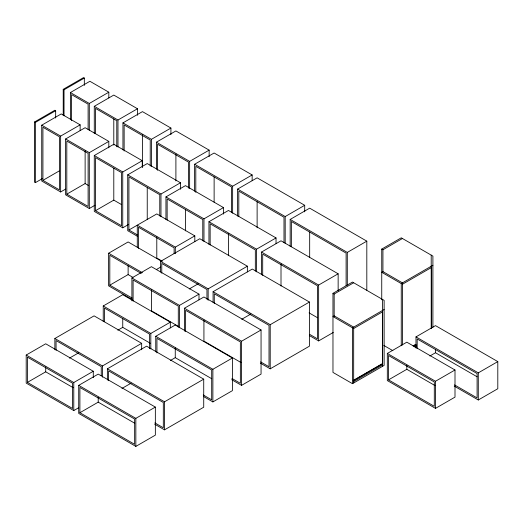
<?xml version="1.0" encoding="UTF-8"?>
<svg xmlns="http://www.w3.org/2000/svg" width="524" height="524" viewBox="0 0 524 524"><rect width="100%" height="100%" fill="white"/><g stroke="black" fill="none" stroke-linecap="round" stroke-linejoin="round"><path stroke-width="0.79" d="M63.227 115.385L63.227 89.329L83.532 77.604L84.331 78.063L84.331 85.392M63.227 89.329L64.026 89.787L84.331 78.063M70.393 119.524L70.393 92.545L89.905 81.279L108.815 92.198L108.815 97.922M42.359 178.612L35.357 182.653L34.558 182.195L34.558 121.968L54.869 110.243L55.662 110.702L55.662 118.031M34.558 121.968L35.357 122.426L55.662 110.702M65.52 189.144L60.64 191.961L41.73 181.042L41.73 125.184L61.236 113.924L80.146 124.843L80.146 130.509M70.393 92.545L89.303 103.464L108.815 92.198M94.281 133.319L94.281 106.333L113.793 95.073L137.478 108.75L137.478 115.293M41.73 125.184L60.64 136.102L80.146 124.843M94.877 205.297L89.303 208.513L65.618 194.836L65.618 138.978L85.124 127.712L108.815 141.388L108.815 147.866M94.281 106.333L117.972 120.016L137.478 108.75M122.95 149.864L122.95 122.885L142.456 111.625L170.922 128.059L170.922 134.596M65.618 138.978L89.303 152.654L108.815 141.388M42.922 180.354L59.448 189.891L59.448 136.79L42.922 127.253L42.922 180.354L59.12 171.001M128.321 224.6L122.747 227.822L94.281 211.388L94.281 155.53L113.793 144.264L142.259 160.698L142.259 167.176M122.95 122.885L151.416 139.319L170.922 128.059M156.394 169.173L156.394 142.194L175.9 130.935L209.148 150.126L209.148 156.663M66.81 194.149L88.111 206.443L88.111 153.342L66.81 141.048L66.81 194.149L85.124 183.57L88.563 185.555M94.281 155.53L122.747 171.964L142.259 160.698M137.629 236.409L127.725 230.691L127.725 174.839L147.237 163.573L180.479 182.765L180.479 189.243M95.479 210.694L121.555 225.752L121.555 172.651L95.479 157.593L95.479 210.694L113.793 200.122L121.542 204.596M156.394 142.194L189.636 161.385L209.148 150.126M194.614 191.24L194.614 164.261L214.126 153.001L252.149 174.951L252.149 180.675M127.725 174.839L160.973 194.031L180.479 182.765M165.951 219.569L165.951 196.906L185.457 185.64L223.479 207.589L223.479 214.067M137.334 234.863L128.924 230.003L156.794 213.916L194.817 235.866L194.817 241.584M132.559 299.682L108.619 285.862L108.619 253.223L128.125 241.957L161.215 261.063M194.614 164.261L232.636 186.217L252.149 174.951M237.614 216.071L237.614 189.085L257.12 177.826L304.699 205.29L304.699 211.834M165.951 196.906L203.974 218.855L223.479 207.589M208.945 244.394L208.945 221.731L228.457 210.465L276.037 237.935L276.037 243.601M137.281 247.243L137.281 225.176L175.304 247.132L194.817 235.866M141.251 273.443L109.811 255.286L109.811 285.174L128.125 274.596L133.017 277.425M131.904 300.815L131.904 277.93L151.416 266.67L198.996 294.134L198.996 299.859M160.573 272.008L160.573 261.378L199.788 238.741L247.367 266.205L247.367 271.93M156.394 269.539L160.573 267.129M103.241 321.481L103.241 305.977L122.747 294.711L170.326 322.181L170.326 327.893M78.652 407.751L73.779 410.567L26.2 383.096L26.2 355.049L45.706 343.79L93.285 371.254L93.285 377.666M54.869 349.718L54.869 338.497L94.084 315.861L141.663 343.325L141.663 349.737M237.614 189.085L285.194 216.556L304.699 205.29M290.172 246.411L290.172 219.432L309.677 208.166L366.813 241.151L366.813 290.211M208.945 221.731L256.524 249.195L276.037 237.935M27.392 382.402L72.581 408.497L72.581 383.208L27.392 357.119L27.392 382.402L45.706 371.83L73.249 387.727M69.437 358.134L78.593 352.849M117.821 330.199L122.747 327.349L150.29 343.253M189.23 288.973L198.38 283.687M261.502 274.74L261.502 252.07L281.008 240.804L338.144 273.79L338.144 290.794M131.904 277.93L179.483 305.4L198.996 294.134M160.573 261.378L208.152 288.848L247.367 266.205M184.415 331.135L184.415 308.25L203.928 296.984L261.057 329.969L261.057 374.103L241.551 385.369L231.673 379.664M213.085 302.322L213.085 291.698L252.299 269.054L309.435 302.04L309.435 346.174L270.22 368.817L260.343 363.119M103.241 305.977L150.82 333.441L170.326 322.181M26.2 355.049L73.779 382.52L93.285 371.254M54.869 338.497L102.442 365.968L141.663 343.325M155.752 351.794L155.752 336.29L175.258 325.031L232.394 358.016L232.394 390.655L212.882 401.921L203.718 396.622M78.711 385.369L98.217 374.103L155.353 407.089L155.353 435.136L135.847 446.396L78.711 413.41L78.711 385.369L135.847 418.355L155.353 407.089M107.374 380.038L107.374 368.817L146.596 346.174L203.725 379.16L203.725 407.207L164.51 429.85L154.632 424.145M290.172 219.432L347.301 252.417L366.813 241.151M79.903 412.722L134.648 444.326L134.648 419.043L79.903 387.439L79.903 412.722L98.217 402.15L134.714 423.222M121.948 388.448L131.105 383.162M170.326 360.519L175.258 357.669L211.755 378.741M241.741 319.286L250.891 314M261.502 252.07L318.638 285.056L338.144 273.79M381.741 299.774L381.741 249.083L401.253 237.817L432.903 256.105L432.903 327.428M381.741 249.083L382.933 249.771L402.445 238.512M184.415 308.25L241.551 341.235L261.057 329.969M213.085 291.698L270.22 324.683L309.435 302.04M332.969 293.329L352.475 282.069L384.131 300.357L384.131 365.398L352.475 383.673L332.969 372.407L332.969 293.329L334.161 294.023L353.674 282.757M155.752 336.29L212.882 369.276L232.394 358.016M107.374 368.817L164.51 401.803L203.725 379.16M402.445 345.008L402.445 282.875L382.933 271.609L381.741 272.297L401.253 283.563L432.903 265.288M402.445 284.25L431.213 267.64M309.468 335.622L318.638 340.914L333.271 332.465M353.674 382.979L353.674 327.12L334.161 315.861L332.969 316.548L352.475 327.814L384.131 309.54M353.674 328.502L382.441 311.891M387.315 353.445L406.827 342.179L455.002 369.99L455.002 397.12L435.49 408.379L387.315 380.568L387.315 353.445L435.49 381.256L455.002 369.99M415.984 348.06L415.984 336.893L435.49 325.627L497.8 361.599L497.8 388.729L478.294 399.989L454.216 386.09M353.176 380.509L381.741 364.016M413.095 345.912L415.185 344.707M353.373 380.627L382.638 363.728L382.638 311.446M413.292 346.03L416.082 344.419M353.674 381.603L382.441 364.992L382.441 363.401M414.373 346.554L416.475 345.342M415.074 347.53L416.475 346.718M388.507 379.874L434.298 406.31L434.298 381.944L388.507 355.508L388.507 379.874L406.827 369.302L434.999 385.572M429.857 356.006L435.49 352.75L477.082 376.763M415.984 336.893L478.294 372.865L497.8 361.599M454.537 384.898L477.095 397.919L477.095 373.553L417.176 338.963L417.176 348.709M383.83 345.454L392.889 350.687M309.088 312.874L317.505 317.734M309.723 334.391L317.439 338.845L317.439 285.744L262.694 254.14L262.694 275.382M162.381 261.273L156.794 258.05L156.794 236.953M108.619 253.223L142.417 272.735M260.598 361.887L269.022 366.748L269.022 325.371L214.277 293.767L214.277 303.501M109.811 285.174L132.166 298.084M178.245 326.295L151.416 310.804L151.416 289.707M241.125 362.595L203.928 341.117L203.928 320.026M231.936 378.439L240.359 383.299L240.359 341.923L185.614 310.319L185.614 331.41M203.266 394.985L211.689 399.851L211.689 369.964L156.945 338.36L156.945 352.901M154.894 422.914L163.318 427.781L163.318 402.491L108.573 370.887L108.573 380.673M431.206 255.116L431.213 328.404M382.435 299.361L382.441 366.368M478.294 372.865L478.294 399.989M435.49 349.501L435.49 352.75M435.49 381.256L435.49 408.379M431.409 267.194L431.409 328.24M406.827 365.241L406.827 369.302M401.253 283.563L401.253 345.702M382.933 249.771L382.933 272.179M352.475 327.814L352.475 383.673M347.301 252.417L347.301 285.122M346.109 285.665L346.109 253.105L291.364 221.501L291.364 246.732M334.161 294.023L334.161 316.431M318.638 285.056L318.638 340.914M309.677 232.086L309.677 257.323M285.194 216.556L285.194 243.536M283.995 242.481L283.995 217.244L238.806 191.155L238.806 216.392M281.008 263.991L281.008 286.045M270.22 324.683L270.22 368.817M257.12 201.747L257.12 227.796M256.524 249.195L256.524 271.864M255.332 271.124L255.332 249.889L210.144 223.8L210.144 245.036M241.551 341.235L241.551 385.369M232.636 186.217L232.636 213.196M231.444 212.135L231.444 186.904L195.806 166.331L195.806 192.38M228.457 233.645L228.457 255.705M214.126 176.922L214.126 202.153M212.882 369.276L212.882 401.921M208.152 288.848L208.152 300.291M206.954 299.276L206.954 289.536L161.765 263.448L161.765 273.187M203.974 218.855L203.974 241.525M202.775 240.785L202.775 219.543L167.143 198.969L167.143 220.211M189.636 161.385L189.636 188.371M188.444 188.129L188.444 162.08L157.586 144.264L157.586 170.313M185.457 209.639L185.457 230.881M179.483 305.4L179.483 327.467M178.291 327.186L178.291 306.088L133.103 279.999L133.103 301.09M175.9 154.043L175.9 180.904M175.304 247.132L175.304 253.668M175.258 347.975L175.258 357.669M174.112 253.498L174.112 247.819L138.474 227.246L138.474 248.337M164.51 401.803L164.51 429.85M160.973 194.031L160.973 216.694M159.774 215.96L159.774 194.718L128.924 176.902L128.924 230.003M151.416 139.319L151.416 166.305M150.82 333.441L150.82 348.951M150.224 166.062L150.224 140.013L124.142 124.954L124.142 151.004M149.622 348.67L149.622 334.135L104.433 308.047L104.433 321.775M147.237 187.572L147.237 219.432M142.456 134.733L142.456 167.294M135.847 418.355L135.847 446.396M128.125 265.714L128.125 274.596M122.747 171.964L122.747 227.822M122.747 318.468L122.747 327.349M117.972 120.016L117.972 146.995M116.78 146.753L116.78 120.703L95.479 108.403L95.479 133.64M113.793 118.994L113.793 145.043M113.793 168.263L113.793 200.122M102.442 365.968L102.442 377.188M101.25 375.629L101.25 366.662L56.061 340.567L56.061 350.36M98.217 397.257L98.217 402.15M89.303 103.464L89.303 130.443M89.303 152.654L89.303 208.513M88.111 129.389L88.111 104.152L71.591 94.615L71.591 120.664M85.124 150.892L85.124 183.57M73.779 382.52L73.779 410.567M64.026 89.787L64.026 115.843M60.64 136.102L60.64 191.961M45.706 366.938L45.706 371.83M35.357 122.426L35.357 182.653"/></g></svg>
